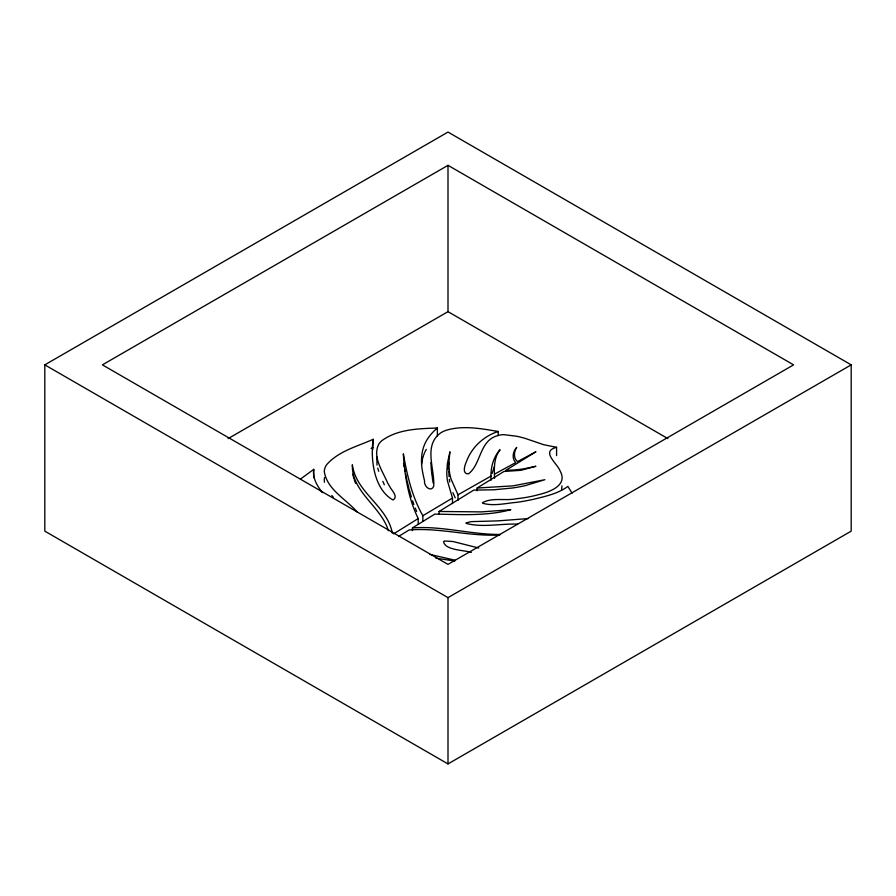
<?xml version="1.0" encoding="UTF-8"?>
<svg xmlns="http://www.w3.org/2000/svg" width="896" height="896" viewBox="0 0 896 896"><rect width="100%" height="100%" fill="white"/><g stroke="black" fill="none" stroke-linecap="round" stroke-linejoin="round"><path stroke-width="1.34" d="M491.064 480.2C490.269 469.347 492.61 457.968 500.08 449.714C493.685 457.811 494.133 468.53 494.57 478.251M300.429 479.102L313.746 469.358C312.234 478.016 317.386 486.035 322.336 492.654M376.846 456.915L377.003 465.102M421.702 464.038L422.554 459.043M561.646 489.675L561.949 485.845M447.798 469.459L448.426 465.942M357.426 512.266C346.293 499.206 327.186 489.854 324.274 471.632A33.589 19.398 0 0 1 326.626 464.71C338.542 451.08 357.224 446.477 373.195 439.298C370.227 459.144 373.99 489.261 392.795 499.867A1.725 0.997 0 0 0 393.534 499.733C398.294 496.16 391.418 490.246 389.794 486.618A200.077 115.517 0 0 1 387.509 482.686C382.626 470.971 372.064 456.848 378.896 443.934A30.52 17.618 0 0 1 381.741 440.765C397.466 429.061 418.578 428.714 437.371 427.986L437.371 436.262M372.691 449.792L373.195 439.298M448.717 464.766L449.322 462.414M492.016 473.592L494.267 467.006M422.766 458.046L423.371 456.086M423.674 455.101L424.435 453.186M424.827 452.222L426.238 449.389M437.371 427.986L434.605 430.472A86.654 50.03 0 0 0 427.93 438.357C420.829 448.56 420.358 461.709 422.901 473.491A361.234 208.555 0 0 0 424.57 480.883C423.55 486.114 431.155 492.923 433.754 486.058C434.773 468.552 423.17 445.547 440.642 432.925A24.842 14.336 0 0 1 446.298 430.237C463.21 425.174 481.197 428.624 498.187 431.48L498.187 435.613M393.602 533.882L418.219 518.56C408.386 498.445 404.723 476.011 403.334 453.846C407.12 475.16 412.037 496.742 422.845 515.738L422.845 521.248M398.776 536.323L409.035 529.995C439.488 527.408 469.381 536.682 499.834 534.99M412.418 530.667L412.418 527.912L434.829 514.091C460.141 514.494 486.114 516.331 510.832 509.701L481.522 511.896L439.107 511.459L439.107 514.214M439.107 511.459L473.704 490.134L493.931 489.776L512.602 487.984A101.427 58.554 0 0 0 525.459 485.576L544.88 479.707L513.083 485.856L477.12 488.029L477.12 490.784M477.12 488.029L503.978 471.464L520.946 470.322L535.92 466.256L524.742 468.63A72.912 42.09 0 0 1 513.408 470.008L505.77 470.366L535.92 451.774L517.485 461.619C513.251 457.979 513.89 451.707 516.701 447.418C512.893 451.506 511.538 458.214 515.726 462.571L494.57 474.118M422.845 515.738L452.469 498.042L447.474 480.928A171.405 98.963 0 0 1 446.79 472.27L447.384 463.534L449.915 451.774L448.851 462.818L449.322 470.994A152.656 88.133 0 0 0 451.035 479.035L458.013 494.805L458.013 500.326M44.8 364.862L448 132.07L851.2 364.862L851.2 531.138L448 763.93L44.8 531.138L44.8 364.862L448 597.643L851.2 364.862M448 165.334L102.402 364.862L448 564.39L793.598 364.862L448 165.334L448 311.651L667.923 438.626M228.077 438.626L448 311.651M458.013 494.805L491.064 476.056M371.056 448.426L373.195 447.574M498.187 431.48C483.627 436.128 471.475 447.496 466.312 461.933C464.688 465.349 461.899 474.376 468.474 473.827C481.107 464.486 479.282 440.776 497.246 435.758A13.138 7.594 0 0 1 503.91 434.661L516.566 436.229A65.352 37.733 0 0 1 525.414 438.469L543.659 444.696L556.584 447.317L556.584 455.594M556.584 447.317C540.243 451.338 557.402 463.31 560.19 471.15C568.299 485.733 548.789 492.274 538.317 494.704A84.941 49.045 0 0 1 516.533 498.714C505.59 501.11 492.498 497.157 482.541 502.667A1.534 0.885 0 0 0 482.709 503.238C493.786 506.498 505.971 503.171 517.25 502.286A157.875 91.146 0 0 0 533.187 499.363C545.115 496.395 557.805 493.864 567.874 486.405L572.062 493.114M528.203 518.594L499.05 520.778A332.192 191.789 0 0 1 486.786 521.203L471.128 521.629L466.122 522.906A1.266 0.728 0 0 0 466.099 523.365C482.462 527.834 500.651 523.477 517.597 524.126M412.418 527.912C441.773 525.672 470.456 534.542 499.744 534.453M454.798 561.042L435.87 558.152M471.352 552.395C464.498 550.122 444.752 550.301 443.598 541.643A3.114 1.792 0 0 1 444.73 541.005L452.962 541.509L478.766 548.038M455.157 560.235L430.035 554.445M331.822 495.51L333.267 497.19M382.827 481.354L384.339 484.736M452.872 492.621L455.213 497.874M415.251 508.066L416.662 511.504M354.379 480.077L355.566 483.314M412.608 500.808L413.896 504.504M377.742 468.138L378.739 471.307M354.021 478.934L352.677 474.264M411.365 496.978L409.069 488.936M388.427 530.734C381.013 506.274 351.445 491.96 352.352 464.789C356.171 492.968 387.419 505.893 392.336 533.21M408.8 487.883L407.232 481.488M406.246 477.086L406.974 480.413M405.53 473.726L406 475.989M404.622 469.146L405.07 471.464M403.547 463.299L404.186 466.838M433.149 483.011L432.275 477.478M431.469 471.587L432.118 476.302M431.368 470.389L430.898 462.616M324.453 482.294L324.274 479.909A33.589 19.398 0 0 1 324.565 477.557M448.851 471.094L449.03 476.56M452.469 498.042L452.469 503.552M448 597.643L448 763.93M418.219 518.56L418.219 524.082M313.746 469.358L313.746 477.635M449.747 481.958A152.656 88.133 0 0 1 449.322 479.259"/></g></svg>
